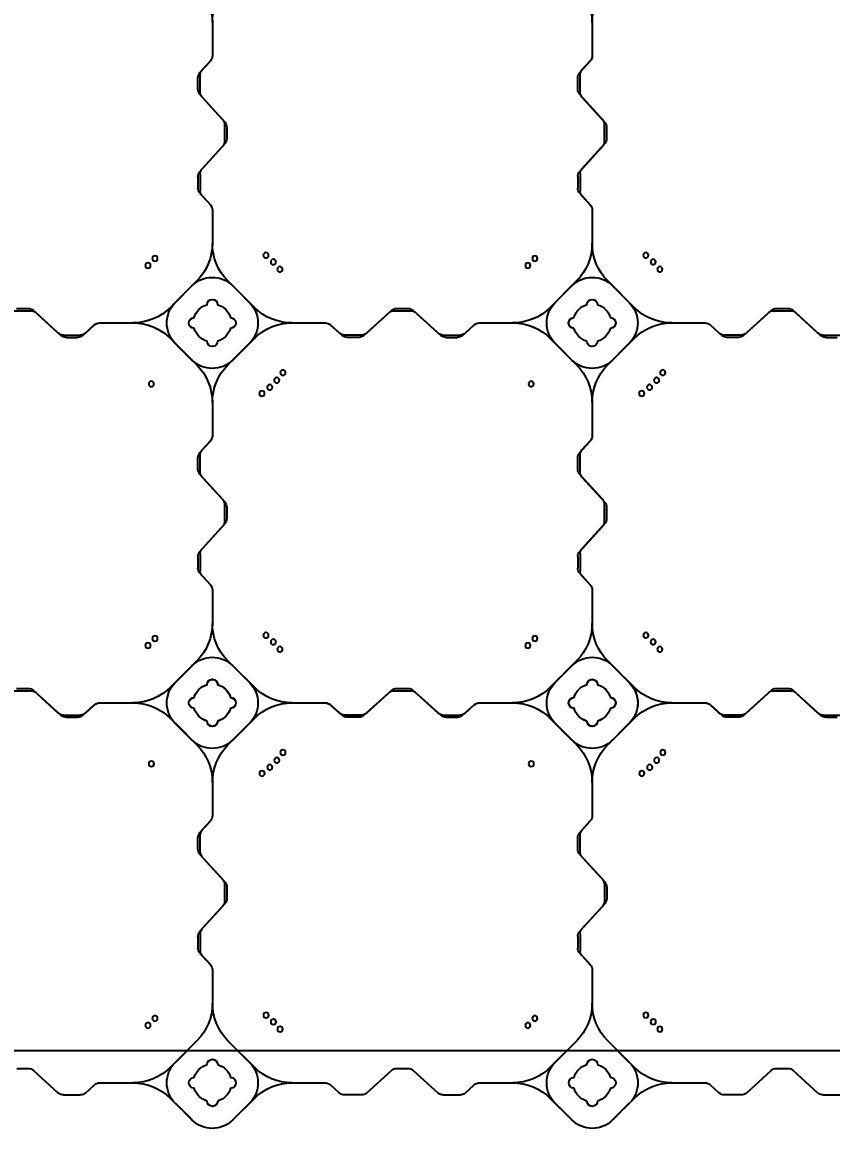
# Model space of a CAD drawing. Header units: millimetres. Extents: x -1612139 to -1260738, y 1141106 to 1536160.
# Drawn here: x -1328269 to -1327204, y 1253728 to 1255207 of the extents above; entities that cross this region are included whole.
import ezdxf

# ---------------------------------------------------------------- set-up
doc = ezdxf.new("R2010")
doc.units = ezdxf.units.MM
doc.header["$LTSCALE"] = 10
doc.layers.get('0').update_dxf_attribs({"linetype": 'CONTINUOUS'})
doc.layers.get('DEFPOINTS').update_dxf_attribs({"linetype": 'CONTINUOUS'})
doc.layers.add('W-FLOAT_BOWL浮筒', color=253, linetype='CONTINUOUS')
doc.styles.add('STANDARD_T3', font='simplex.shx', dxfattribs={"width": 0.7, "bigfont": 'gbcbig.shx'})
doc.dimstyles.new('W&&200', dxfattribs={"dimtxt": 700, "dimasz": 200, "dimexe": 500, "dimexo": 600, "dimgap": 200, "dimtad": 1, "dimdec": 0, "dimzin": 0, "dimdsep": 46, "dimtxsty": 'STANDARD_T3', "dimcen": 0.09, "dimclrd": 1, "dimclre": 1, "dimclrt": 7, "dimazin": 2, "dimtfac": 1, "dimtdec": 0, "dimtix": 1, "dimtmove": 2, "dimatfit": 3, "dimfxl": 100, "dimtolj": 1, "dimtzin": 0, "dimarcsym": 0})

# ---------------------------------------------------------------- blocks, each defined once
blk = doc.blocks.new('蓝色')
at = {"layer": 'W-FLOAT_BOWL浮筒', "color": 5}
for p, q in [((4979.5, 1549.2), (4951.2, 1520.9)), ((4957.5, 1527.3), (4979.4, 1549.2)), ((5033.2, 1549.2), (5055.2, 1527.3)), ((5033.2, 1549.2), (5061.5, 1520.9)), ((5479.5, 1549.2), (5451.2, 1520.9)), ((5457.5, 1527.3), (5479.4, 1549.2)), ((5533.2, 1549.2), (5555.2, 1527.3)), ((5533.2, 1549.2), (5561.5, 1520.9)), ((4803.5, 1513.8), (4770.7, 1484)), ((4810.2, 1516.4), (4832.5, 1516.4)), ((4839.2, 1513.8), (4851.1, 1503)), ((5173.5, 1513.8), (5161.6, 1503)), ((5202.5, 1516.4), (5180.2, 1516.4)), ((5209.2, 1513.8), (5242, 1484)), ((5303.5, 1513.8), (5270.7, 1484)), ((5310.2, 1516.4), (5332.5, 1516.4)), ((5339.2, 1513.8), (5351.1, 1503)), ((5673.5, 1513.8), (5661.6, 1503)), ((5702.5, 1516.4), (5680.2, 1516.4)), ((5709.2, 1513.8), (5742, 1484)), ((5803.5, 1513.8), (5770.7, 1484)), ((5810.2, 1516.4), (5832.5, 1516.4)), ((4857.8, 1500.4), (4901.6, 1500.4)), ((5110.9, 1500.4), (5154.9, 1500.4)), ((5357.8, 1500.4), (5401.6, 1500.4)), ((5610.9, 1500.4), (5654.9, 1500.4)), ((4748.7, 1481.4), (4764, 1481.4)), ((4985.8, 1445.1), (4951.1, 1479.9)), ((5026.8, 1445.1), (5061.6, 1479.9)), ((5248.7, 1481.4), (5264, 1481.4)), ((5485.8, 1445.1), (5451.1, 1479.9)), ((5526.8, 1445.1), (5561.6, 1479.9)), ((5748.7, 1481.4), (5764, 1481.4)), ((4957.5, 1473.5), (4985.8, 1445.2)), ((5055.2, 1473.5), (5026.8, 1445.2)), ((5457.5, 1473.5), (5485.8, 1445.2)), ((5555.2, 1473.5), (5526.8, 1445.2)), ((5006.3, 1351.6), (5006.3, 1395.8)), ((5006.3, 1351.8), (5006.3, 1395.8)), ((5506.3, 1351.6), (5506.3, 1395.8)), ((5506.3, 1351.8), (5506.3, 1395.8)), ((4989.9, 1329.7), (5003.7, 1344.9)), ((4992.9, 1333.2), (5003.7, 1345.1)), ((5489.9, 1329.7), (5503.7, 1344.9)), ((5492.9, 1333.2), (5503.7, 1345.1)), ((4987.3, 1307.7), (4987.3, 1323)), ((4990.3, 1304.2), (4990.3, 1326.5)), ((5487.3, 1307.7), (5487.3, 1323)), ((5490.3, 1304.2), (5490.3, 1326.5)), ((4989.9, 1301), (5019.7, 1268.2)), ((4992.9, 1297.5), (5022.7, 1264.7)), ((5489.9, 1301), (5519.7, 1268.2)), ((5492.9, 1297.5), (5522.7, 1264.7)), ((5022.3, 1239.2), (5022.3, 1261.5)), ((5025.3, 1242.7), (5025.3, 1258)), ((5522.3, 1239.2), (5522.3, 1261.5)), ((5525.3, 1242.7), (5525.3, 1258)), ((4989.9, 1199.7), (5019.7, 1232.5)), ((4992.9, 1203.2), (5022.7, 1236)), ((5489.9, 1199.7), (5519.7, 1232.5)), ((5492.9, 1203.2), (5522.7, 1236)), ((4987.3, 1193), (4987.3, 1177.7)), ((4990.3, 1196.5), (4990.3, 1174.2)), ((5487.3, 1193), (5487.3, 1177.7)), ((5490.3, 1196.5), (5490.3, 1174.2)), ((4989.9, 1171), (5003.7, 1155.8)), ((5489.9, 1171), (5503.7, 1155.8)), ((4992.9, 1167.5), (5003.7, 1155.6)), ((5492.9, 1167.5), (5503.7, 1155.6)), ((5006.3, 1105.1), (5006.3, 1149.1)), ((5006.3, 1105.1), (5006.3, 1148.9)), ((5506.3, 1105.1), (5506.3, 1149.1)), ((5506.3, 1105.1), (5506.3, 1148.9)), ((4951.1, 1020.9), (4985.8, 1055.6)), ((4957.5, 1027.2), (4985.8, 1055.5)), ((5061.6, 1020.9), (5026.8, 1055.6)), ((5055.2, 1027.2), (5026.8, 1055.5)), ((5451.1, 1020.9), (5485.8, 1055.6)), ((5457.5, 1027.2), (5485.8, 1055.5)), ((5561.6, 1020.9), (5526.8, 1055.6)), ((5555.2, 1027.2), (5526.8, 1055.5)), ((4979.5, 1049.2), (4951.2, 1020.9)), ((4957.5, 1027.3), (4979.4, 1049.2)), ((5033.2, 1049.2), (5055.2, 1027.3)), ((5033.2, 1049.2), (5061.5, 1020.9)), ((5479.5, 1049.2), (5451.2, 1020.9)), ((5457.5, 1027.3), (5479.4, 1049.2)), ((5533.2, 1049.2), (5555.2, 1027.3)), ((5533.2, 1049.2), (5561.5, 1020.9)), ((4803.5, 1013.8), (4770.7, 984)), ((4807, 1016.8), (4774.2, 987)), ((4810.2, 1016.4), (4832.5, 1016.4)), ((4813.7, 1019.4), (4829, 1019.4)), ((4835.7, 1016.8), (4850.9, 1003)), ((4839.2, 1013.8), (4851.1, 1003)), ((5173.5, 1013.8), (5161.6, 1003)), ((5177, 1016.8), (5161.8, 1003)), ((5202.5, 1016.4), (5180.2, 1016.4)), ((5199, 1019.4), (5183.7, 1019.4)), ((5205.7, 1016.8), (5238.5, 987)), ((5209.2, 1013.8), (5242, 984)), ((5303.5, 1013.8), (5270.7, 984)), ((5307, 1016.8), (5274.2, 987)), ((5310.2, 1016.4), (5332.5, 1016.4)), ((5313.7, 1019.4), (5329, 1019.4)), ((5335.7, 1016.8), (5350.9, 1003)), ((5339.2, 1013.8), (5351.1, 1003)), ((5673.5, 1013.8), (5661.6, 1003)), ((5677, 1016.8), (5661.8, 1003)), ((5702.5, 1016.4), (5680.2, 1016.4)), ((5699, 1019.4), (5683.7, 1019.4)), ((5705.7, 1016.8), (5738.5, 987)), ((5709.2, 1013.8), (5742, 984)), ((5803.5, 1013.8), (5770.7, 984)), ((5807, 1016.8), (5774.2, 987)), ((5810.2, 1016.4), (5832.5, 1016.4)), ((5813.7, 1019.4), (5829, 1019.4)), ((4857.6, 1000.4), (4901.6, 1000.4)), ((4857.8, 1000.4), (4901.6, 1000.4)), ((5110.9, 1000.4), (5154.9, 1000.4)), ((5110.9, 1000.4), (5155.1, 1000.4)), ((5357.6, 1000.4), (5401.6, 1000.4)), ((5357.8, 1000.4), (5401.6, 1000.4)), ((5610.9, 1000.4), (5654.9, 1000.4)), ((5610.9, 1000.4), (5655.1, 1000.4)), ((4745.2, 984.4), (4767.5, 984.4)), ((4748.7, 981.4), (4764, 981.4)), ((4985.8, 945.1), (4951.1, 979.9)), ((4979.5, 951.6), (4951.2, 979.9)), ((5026.8, 945.1), (5061.6, 979.9)), ((5033.2, 951.6), (5061.5, 979.9)), ((5245.2, 984.4), (5267.5, 984.4)), ((5248.7, 981.4), (5264, 981.4)), ((5485.8, 945.1), (5451.1, 979.9)), ((5479.5, 951.6), (5451.2, 979.9)), ((5526.8, 945.1), (5561.6, 979.9)), ((5533.2, 951.6), (5561.5, 979.9)), ((5745.2, 984.4), (5767.5, 984.4)), ((5748.7, 981.4), (5764, 981.4)), ((4957.5, 973.5), (4985.8, 945.2)), ((4979.4, 951.6), (4957.5, 973.5)), ((5055.2, 973.5), (5026.8, 945.2)), ((5055.2, 973.5), (5033.2, 951.6)), ((5457.5, 973.5), (5485.8, 945.2)), ((5479.4, 951.6), (5457.5, 973.5)), ((5555.2, 973.5), (5526.8, 945.2)), ((5555.2, 973.5), (5533.2, 951.6)), ((5006.3, 851.6), (5006.3, 895.8)), ((5006.3, 851.8), (5006.3, 895.8)), ((5506.3, 851.6), (5506.3, 895.8)), ((5506.3, 851.8), (5506.3, 895.8)), ((4989.9, 829.7), (5003.7, 844.9)), ((4992.9, 833.2), (5003.7, 845.1)), ((5489.9, 829.7), (5503.7, 844.9)), ((5492.9, 833.2), (5503.7, 845.1)), ((4987.3, 807.7), (4987.3, 823)), ((4990.3, 804.2), (4990.3, 826.5)), ((5487.3, 807.7), (5487.3, 823)), ((5490.3, 804.2), (5490.3, 826.5)), ((4989.9, 801), (5019.7, 768.2)), ((5489.9, 801), (5519.7, 768.2)), ((4992.9, 797.5), (5022.7, 764.7)), ((5492.9, 797.5), (5522.7, 764.7)), ((5022.3, 739.2), (5022.3, 761.5)), ((5025.3, 742.7), (5025.3, 758)), ((5522.3, 739.2), (5522.3, 761.5)), ((5525.3, 742.7), (5525.3, 758)), ((4989.9, 699.7), (5019.7, 732.5)), ((4992.9, 703.2), (5022.7, 736)), ((5489.9, 699.7), (5519.7, 732.5)), ((5492.9, 703.2), (5522.7, 736)), ((4990.3, 696.5), (4990.3, 674.2)), ((5490.3, 696.5), (5490.3, 674.2)), ((4987.3, 693), (4987.3, 677.7)), ((5487.3, 693), (5487.3, 677.7)), ((4989.9, 671), (5003.7, 655.8)), ((4992.9, 667.5), (5003.7, 655.6)), ((5489.9, 671), (5503.7, 655.8)), ((5492.9, 667.5), (5503.7, 655.6)), ((5006.3, 605.1), (5006.3, 649.1)), ((5006.3, 605.1), (5006.3, 648.9)), ((5506.3, 605.1), (5506.3, 649.1)), ((5506.3, 605.1), (5506.3, 648.9))]:
    blk.add_line(p, q, dxfattribs=at)
for centre in [(4921.6, 1424.8), (5086.6, 1420.1), (5095.3, 1429.8), (5421.6, 1424.8), (5586.6, 1420.1), (5595.3, 1429.8), (4930.8, 1415.6), (5076.9, 1411.4), (5430.8, 1415.6), (5576.9, 1411.4), (5071.6, 1093.3), (5571.6, 1093.3), (4926, 1080.7), (5081.9, 1085.1), (5426, 1080.7), (5581.9, 1085.1), (5091.1, 1075.9), (5099.2, 1065.7), (5591.1, 1075.9), (5599.2, 1065.7), (5095.3, 929.8), (5595.3, 929.8), (4921.6, 924.8), (4930.8, 915.6), (5086.6, 920.1), (5421.6, 924.8), (5430.8, 915.6), (5586.6, 920.1), (5076.9, 911.4), (5576.9, 911.4)]:
    blk.add_circle(centre, 3.5, dxfattribs=at)
for centre, radius, start, end in [((5006.3, 1522.3), 38, 45, 135), ((5006.4, 1522.3), 38, 45, 135), ((5506.3, 1522.3), 38, 45, 135), ((5506.4, 1522.3), 38, 45, 135), ((4984.4, 1500.4), 38, 135, 225), ((5006.3, 1500.4), 25, 106.2602, 163.7398), ((5006.3, 1500.4), 25, 106.2602, 163.7398), ((5006.3, 1524.4), 7, 0, 180), ((5006.3, 1524.4), 7, 0, 180), ((5006.3, 1500.4), 25, 16.2602, 73.7398), ((5006.3, 1500.4), 25, 16.2602, 73.7398), ((5028.3, 1500.4), 38, 315, 45), ((5484.4, 1500.4), 38, 135, 225), ((5506.3, 1500.4), 25, 106.2602, 163.7398), ((5506.3, 1500.4), 25, 106.2602, 163.7398), ((5506.3, 1524.4), 7, 0, 180), ((5506.3, 1524.4), 7, 0, 180), ((5506.3, 1500.4), 25, 16.2602, 73.7398), ((5506.3, 1500.4), 25, 16.2602, 73.7398), ((5528.3, 1500.4), 38, 315, 45), ((4810.2, 1506.4), 10, 90, 132.2737), ((4832.5, 1506.4), 10, 47.7263, 90), ((4901.7, 1570.4), 70, 270, 315), ((5111, 1570.4), 70, 225, 270), ((5180.2, 1506.4), 10, 90, 132.2737), ((5202.5, 1506.4), 10, 47.7263, 90), ((5310.2, 1506.4), 10, 90, 132.2737), ((5332.5, 1506.4), 10, 47.7263, 90), ((5401.7, 1570.4), 70, 270, 315), ((5611, 1570.4), 70, 225, 270), ((5680.2, 1506.4), 10, 90, 132.2737), ((5702.5, 1506.4), 10, 47.7263, 90), ((5810.2, 1506.4), 10, 90, 132.2737), ((4857.8, 1510.4), 10, 227.7263, 270), ((4901.6, 1430.4), 70, 45, 90), ((4982.3, 1500.4), 7, 90, 270), ((4982.3, 1500.4), 7, 90, 270), ((5030.3, 1500.4), 7, 270, 90), ((5030.3, 1500.4), 7, 270, 90), ((5111.1, 1430.4), 70, 90, 135), ((5154.9, 1510.4), 10, 270, 312.2737), ((5357.8, 1510.4), 10, 227.7263, 270), ((5401.6, 1430.4), 70, 45, 90), ((5482.3, 1500.4), 7, 90, 270), ((5482.3, 1500.4), 7, 90, 270), ((5530.3, 1500.4), 7, 270, 90), ((5530.3, 1500.4), 7, 270, 90), ((5611.1, 1430.4), 70, 90, 135), ((5654.9, 1510.4), 10, 270, 312.2737), ((4764, 1491.4), 10, 270, 312.2737), ((5006.3, 1500.4), 25, 196.2602, 253.7398), ((5006.3, 1500.4), 25, 196.2602, 253.7398), ((5006.3, 1500.4), 25, 286.2602, 343.7398), ((5006.3, 1500.4), 25, 286.2602, 343.7398), ((5248.7, 1491.4), 10, 227.7263, 270), ((5264, 1491.4), 10, 270, 312.2737), ((5506.3, 1500.4), 25, 196.2602, 253.7398), ((5506.3, 1500.4), 25, 196.2602, 253.7398), ((5506.3, 1500.4), 25, 286.2602, 343.7398), ((5506.3, 1500.4), 25, 286.2602, 343.7398), ((5748.7, 1491.4), 10, 227.7263, 270), ((5764, 1491.4), 10, 270, 312.2737), ((5006.3, 1476.4), 7, 180, 0), ((5006.3, 1476.4), 7, 180, 0), ((5506.3, 1476.4), 7, 180, 0), ((5506.3, 1476.4), 7, 180, 0), ((4936.3, 1395.7), 70, 0, 45), ((4936.3, 1395.7), 70, 0, 45), ((5076.3, 1395.7), 70, 135, 180), ((5076.3, 1395.7), 70, 135, 180), ((5436.3, 1395.7), 70, 0, 45), ((5436.3, 1395.7), 70, 0, 45), ((5576.3, 1395.7), 70, 135, 180), ((5576.3, 1395.7), 70, 135, 180), ((4996.3, 1351.8), 10, 317.7263, 0), ((4996.3, 1351.6), 10, 317.7263, 0), ((5496.3, 1351.8), 10, 317.7263, 0), ((5496.3, 1351.6), 10, 317.7263, 0), ((5000.3, 1326.5), 10, 137.7263, 180), ((5500.3, 1326.5), 10, 137.7263, 180), ((4997.3, 1323), 10, 137.7263, 180), ((5497.3, 1323), 10, 137.7263, 180), ((4997.3, 1307.7), 10, 180, 222.2737), ((5000.3, 1304.2), 10, 180, 222.2737), ((5497.3, 1307.7), 10, 180, 222.2737), ((5500.3, 1304.2), 10, 180, 222.2737), ((5012.3, 1261.5), 10, 0, 42.2737), ((5015.3, 1258), 10, 0, 42.2737), ((5512.3, 1261.5), 10, 0, 42.2737), ((5515.3, 1258), 10, 0, 42.2737), ((5015.3, 1242.7), 10, 317.7263, 0), ((5515.3, 1242.7), 10, 317.7263, 0), ((5012.3, 1239.2), 10, 317.7263, 0), ((5512.3, 1239.2), 10, 317.7263, 0), ((4997.3, 1193), 10, 137.7263, 180), ((5000.3, 1196.5), 10, 137.7263, 180), ((5497.3, 1193), 10, 137.7263, 180), ((5500.3, 1196.5), 10, 137.7263, 180), ((4997.3, 1177.7), 10, 180, 222.2737), ((5000.3, 1174.2), 10, 180, 222.2737), ((5497.3, 1177.7), 10, 180, 222.2737), ((5500.3, 1174.2), 10, 180, 222.2737), ((4996.3, 1149.1), 10, 0, 42.2737), ((4996.3, 1148.9), 10, 0, 42.2737), ((5496.3, 1149.1), 10, 0, 42.2737), ((5496.3, 1148.9), 10, 0, 42.2737), ((4936.3, 1105.1), 70, 315, 0), ((4936.3, 1105), 70, 315, 0), ((5076.3, 1105.1), 70, 180, 225), ((5076.3, 1105), 70, 180, 225), ((5436.3, 1105.1), 70, 315, 0), ((5436.3, 1105), 70, 315, 0), ((5576.3, 1105.1), 70, 180, 225), ((5576.3, 1105), 70, 180, 225), ((5006.3, 1022.3), 38, 45, 135), ((5006.4, 1022.3), 38, 45, 135), ((5506.3, 1022.3), 38, 45, 135), ((5506.4, 1022.3), 38, 45, 135), ((4901.6, 1070.4), 70, 270, 315), ((4901.7, 1070.4), 70, 270, 315), ((4984.4, 1000.4), 38, 135, 225), ((4984.4, 1000.3), 38, 135, 225), ((5006.3, 1000.4), 25, 106.2602, 163.7398), ((5006.3, 1000.4), 25, 106.2602, 163.7398), ((5006.3, 1000.4), 25, 106.2602, 163.7398), ((5006.3, 1000.4), 25, 106.2602, 163.7398), ((5006.3, 1024.4), 7, 0, 180), ((5006.3, 1024.4), 7, 0, 180), ((5006.3, 1024.4), 7, 0, 180), ((5006.3, 1024.4), 7, 0, 180), ((5006.3, 1000.4), 25, 16.2602, 73.7398), ((5006.3, 1000.4), 25, 16.2602, 73.7398), ((5006.3, 1000.4), 25, 16.2602, 73.7398), ((5006.3, 1000.4), 25, 16.2602, 73.7398), ((5028.3, 1000.4), 38, 315, 45), ((5028.3, 1000.3), 38, 315, 45), ((5111, 1070.4), 70, 225, 270), ((5111.1, 1070.4), 70, 225, 270), ((5401.6, 1070.4), 70, 270, 315), ((5401.7, 1070.4), 70, 270, 315), ((5484.4, 1000.4), 38, 135, 225), ((5484.4, 1000.3), 38, 135, 225), ((5506.3, 1000.4), 25, 106.2602, 163.7398), ((5506.3, 1000.4), 25, 106.2602, 163.7398), ((5506.3, 1000.4), 25, 106.2602, 163.7398), ((5506.3, 1000.4), 25, 106.2602, 163.7398), ((5506.3, 1024.4), 7, 0, 180), ((5506.3, 1024.4), 7, 0, 180), ((5506.3, 1024.4), 7, 0, 180), ((5506.3, 1024.4), 7, 0, 180), ((5506.3, 1000.4), 25, 16.2602, 73.7398), ((5506.3, 1000.4), 25, 16.2602, 73.7398), ((5506.3, 1000.4), 25, 16.2602, 73.7398), ((5506.3, 1000.4), 25, 16.2602, 73.7398), ((5528.3, 1000.4), 38, 315, 45), ((5528.3, 1000.3), 38, 315, 45), ((5611, 1070.4), 70, 225, 270), ((5611.1, 1070.4), 70, 225, 270), ((4810.2, 1006.4), 10, 90, 132.2737), ((4813.7, 1009.4), 10, 90, 132.2737), ((4829, 1009.4), 10, 47.7263, 90), ((4832.5, 1006.4), 10, 47.7263, 90), ((4982.3, 1000.4), 7, 90, 270), ((4982.3, 1000.4), 7, 90, 270), ((4982.3, 1000.4), 7, 90, 270), ((4982.3, 1000.4), 7, 90, 270), ((5030.3, 1000.4), 7, 270, 90), ((5030.3, 1000.4), 7, 270, 90), ((5030.3, 1000.4), 7, 270, 90), ((5030.3, 1000.4), 7, 270, 90), ((5180.2, 1006.4), 10, 90, 132.2737), ((5183.7, 1009.4), 10, 90, 132.2737), ((5199, 1009.4), 10, 47.7263, 90), ((5202.5, 1006.4), 10, 47.7263, 90), ((5310.2, 1006.4), 10, 90, 132.2737), ((5313.7, 1009.4), 10, 90, 132.2737), ((5329, 1009.4), 10, 47.7263, 90), ((5332.5, 1006.4), 10, 47.7263, 90), ((5482.3, 1000.4), 7, 90, 270), ((5482.3, 1000.4), 7, 90, 270), ((5482.3, 1000.4), 7, 90, 270), ((5482.3, 1000.4), 7, 90, 270), ((5530.3, 1000.4), 7, 270, 90), ((5530.3, 1000.4), 7, 270, 90), ((5530.3, 1000.4), 7, 270, 90), ((5530.3, 1000.4), 7, 270, 90), ((5680.2, 1006.4), 10, 90, 132.2737), ((5683.7, 1009.4), 10, 90, 132.2737), ((5699, 1009.4), 10, 47.7263, 90), ((5702.5, 1006.4), 10, 47.7263, 90), ((5810.2, 1006.4), 10, 90, 132.2737), ((5813.7, 1009.4), 10, 90, 132.2737), ((4857.6, 1010.4), 10, 227.7263, 270), ((4857.8, 1010.4), 10, 227.7263, 270), ((4901.6, 930.4), 70, 45, 90), ((4901.7, 930.4), 70, 45, 90), ((5006.3, 1000.4), 25, 196.2602, 253.7398), ((5006.3, 1000.4), 25, 196.2602, 253.7398), ((5006.3, 1000.4), 25, 196.2602, 253.7398), ((5006.3, 1000.4), 25, 196.2602, 253.7398), ((5006.3, 1000.4), 25, 286.2602, 343.7398), ((5006.3, 1000.4), 25, 286.2602, 343.7398), ((5006.3, 1000.4), 25, 286.2602, 343.7398), ((5006.3, 1000.4), 25, 286.2602, 343.7398), ((5111, 930.4), 70, 90, 135), ((5111.1, 930.4), 70, 90, 135), ((5154.9, 1010.4), 10, 270, 312.2737), ((5155.1, 1010.4), 10, 270, 312.2737), ((5357.6, 1010.4), 10, 227.7263, 270), ((5357.8, 1010.4), 10, 227.7263, 270), ((5401.6, 930.4), 70, 45, 90), ((5401.7, 930.4), 70, 45, 90), ((5506.3, 1000.4), 25, 196.2602, 253.7398), ((5506.3, 1000.4), 25, 196.2602, 253.7398), ((5506.3, 1000.4), 25, 196.2602, 253.7398), ((5506.3, 1000.4), 25, 196.2602, 253.7398), ((5506.3, 1000.4), 25, 286.2602, 343.7398), ((5506.3, 1000.4), 25, 286.2602, 343.7398), ((5506.3, 1000.4), 25, 286.2602, 343.7398), ((5506.3, 1000.4), 25, 286.2602, 343.7398), ((5611, 930.4), 70, 90, 135), ((5611.1, 930.4), 70, 90, 135), ((5654.9, 1010.4), 10, 270, 312.2737), ((5655.1, 1010.4), 10, 270, 312.2737), ((4764, 991.4), 10, 270, 312.2737), ((4767.5, 994.4), 10, 270, 312.2737), ((5006.3, 976.4), 7, 180, 0), ((5006.3, 976.4), 7, 180, 0), ((5006.3, 976.4), 7, 180, 0), ((5006.3, 976.4), 7, 180, 0), ((5245.2, 994.4), 10, 227.7263, 270), ((5248.7, 991.4), 10, 227.7263, 270), ((5264, 991.4), 10, 270, 312.2737), ((5267.5, 994.4), 10, 270, 312.2737), ((5506.3, 976.4), 7, 180, 0), ((5506.3, 976.4), 7, 180, 0), ((5506.3, 976.4), 7, 180, 0), ((5506.3, 976.4), 7, 180, 0), ((5745.2, 994.4), 10, 227.7263, 270), ((5748.7, 991.4), 10, 227.7263, 270), ((5764, 991.4), 10, 270, 312.2737), ((5767.5, 994.4), 10, 270, 312.2737), ((5006.3, 978.4), 38, 225, 315), ((5006.4, 978.4), 38, 225, 315), ((5506.3, 978.4), 38, 225, 315), ((5506.4, 978.4), 38, 225, 315), ((4936.3, 895.7), 70, 0, 45), ((4936.3, 895.7), 70, 0, 45), ((5076.3, 895.7), 70, 135, 180), ((5076.3, 895.7), 70, 135, 180), ((5436.3, 895.7), 70, 0, 45), ((5436.3, 895.7), 70, 0, 45), ((5576.3, 895.7), 70, 135, 180), ((5576.3, 895.7), 70, 135, 180), ((4996.3, 851.8), 10, 317.7263, 0), ((4996.3, 851.6), 10, 317.7263, 0), ((5496.3, 851.8), 10, 317.7263, 0), ((5496.3, 851.6), 10, 317.7263, 0), ((4997.3, 823), 10, 137.7263, 180), ((5000.3, 826.5), 10, 137.7263, 180), ((5497.3, 823), 10, 137.7263, 180), ((5500.3, 826.5), 10, 137.7263, 180), ((4997.3, 807.7), 10, 180, 222.2737), ((5000.3, 804.2), 10, 180, 222.2737), ((5497.3, 807.7), 10, 180, 222.2737), ((5500.3, 804.2), 10, 180, 222.2737), ((5012.3, 761.5), 10, 0, 42.2737), ((5015.3, 758), 10, 0, 42.2737), ((5512.3, 761.5), 10, 0, 42.2737), ((5515.3, 758), 10, 0, 42.2737), ((5015.3, 742.7), 10, 317.7263, 0), ((5515.3, 742.7), 10, 317.7263, 0), ((5012.3, 739.2), 10, 317.7263, 0), ((5512.3, 739.2), 10, 317.7263, 0), ((4997.3, 693), 10, 137.7263, 180), ((5000.3, 696.5), 10, 137.7263, 180), ((5497.3, 693), 10, 137.7263, 180), ((5500.3, 696.5), 10, 137.7263, 180), ((4997.3, 677.7), 10, 180, 222.2737), ((5000.3, 674.2), 10, 180, 222.2737), ((5497.3, 677.7), 10, 180, 222.2737), ((5500.3, 674.2), 10, 180, 222.2737), ((4996.3, 649.1), 10, 0, 42.2737), ((4996.3, 648.9), 10, 0, 42.2737), ((5496.3, 649.1), 10, 0, 42.2737), ((5496.3, 648.9), 10, 0, 42.2737), ((4936.3, 605.1), 70, 315, 0), ((5076.3, 605.1), 70, 180, 225), ((5436.3, 605.1), 70, 315, 0), ((5576.3, 605.1), 70, 180, 225)]:
    blk.add_arc(centre, radius, start, end, dxfattribs=at)
blk = doc.blocks.new('橙色')
at = {"layer": 'W-FLOAT_BOWL浮筒', "color": 30}
for p, q in [((5473.2, 2548.8), (5444.8, 2520.5)), ((5451.2, 2526.9), (5473.1, 2548.8)), ((5526.8, 2548.8), (5555.2, 2520.5)), ((5526.9, 2548.8), (5548.8, 2526.9)), ((5973.2, 2548.8), (5944.8, 2520.5)), ((5951.2, 2526.9), (5973.1, 2548.8)), ((6026.8, 2548.8), (6055.2, 2520.5)), ((6026.9, 2548.8), (6048.8, 2526.9)), ((5303.9, 2516), (5326.1, 2516)), ((5696.1, 2516), (5673.9, 2516)), ((5803.9, 2516), (5826.1, 2516)), ((6196.1, 2516), (6173.9, 2516)), ((6303.9, 2516), (6326.1, 2516)), ((5297.1, 2513.4), (5264.4, 2483.6)), ((5332.9, 2513.4), (5344.7, 2502.6)), ((5351.5, 2500), (5395.3, 2500)), ((5604.6, 2500), (5648.5, 2500)), ((5667.1, 2513.4), (5655.3, 2502.6)), ((5702.9, 2513.4), (5735.6, 2483.6)), ((5797.1, 2513.4), (5764.4, 2483.6)), ((5832.9, 2513.4), (5844.7, 2502.6)), ((5851.5, 2500), (5895.3, 2500)), ((6104.6, 2500), (6148.5, 2500)), ((6167.1, 2513.4), (6155.3, 2502.6)), ((6202.9, 2513.4), (6235.6, 2483.6)), ((6297.1, 2513.4), (6264.4, 2483.6)), ((5242.4, 2481), (5257.6, 2481)), ((5479.5, 2444.8), (5444.8, 2479.5)), ((5451.2, 2473.2), (5479.5, 2444.8)), ((5520.5, 2444.8), (5555.2, 2479.5)), ((5548.8, 2473.2), (5520.5, 2444.8)), ((5742.4, 2481), (5757.6, 2481)), ((5979.5, 2444.8), (5944.8, 2479.5)), ((5951.2, 2473.2), (5979.5, 2444.8)), ((6020.5, 2444.8), (6055.2, 2479.5)), ((6048.8, 2473.2), (6020.5, 2444.8)), ((6242.4, 2481), (6257.6, 2481)), ((5500, 2351.3), (5500, 2395.4)), ((5500, 2351.5), (5500, 2395.4)), ((6000, 2351.3), (6000, 2395.4)), ((6000, 2351.5), (6000, 2395.4)), ((5483.6, 2329.4), (5497.4, 2344.5)), ((5486.6, 2332.9), (5497.4, 2344.7)), ((5983.6, 2329.4), (5997.4, 2344.5)), ((5986.6, 2332.9), (5997.4, 2344.7)), ((5481, 2307.4), (5481, 2322.6)), ((5484, 2303.9), (5484, 2326.1)), ((5981, 2307.4), (5981, 2322.6)), ((5984, 2303.9), (5984, 2326.1)), ((5483.6, 2300.6), (5513.4, 2267.9)), ((5486.6, 2297.1), (5516.4, 2264.4)), ((5983.6, 2300.6), (6013.4, 2267.9)), ((5986.6, 2297.1), (6016.4, 2264.4)), ((5516, 2238.9), (5516, 2261.1)), ((5519, 2242.4), (5519, 2257.6)), ((6016, 2238.9), (6016, 2261.1)), ((6019, 2242.4), (6019, 2257.6)), ((5486.6, 2202.9), (5516.4, 2235.6)), ((5986.6, 2202.9), (6016.4, 2235.6)), ((5483.6, 2199.4), (5513.4, 2232.1)), ((5983.6, 2199.4), (6013.4, 2232.1)), ((5481, 2192.6), (5481, 2177.4)), ((5484, 2196.1), (5484, 2173.9)), ((5981, 2192.6), (5981, 2177.4)), ((5984, 2196.1), (5984, 2173.9)), ((5483.6, 2170.6), (5497.4, 2155.5)), ((5486.6, 2167.1), (5497.4, 2155.3)), ((5983.6, 2170.6), (5997.4, 2155.5)), ((5986.6, 2167.1), (5997.4, 2155.3)), ((5500, 2104.7), (5500, 2148.7)), ((5500, 2104.7), (5500, 2148.5)), ((6000, 2104.7), (6000, 2148.7)), ((6000, 2104.7), (6000, 2148.5)), ((5444.8, 2020.5), (5479.5, 2055.2)), ((5451.2, 2026.8), (5479.5, 2055.2)), ((5548.8, 2026.8), (5520.5, 2055.2)), ((5555.2, 2020.5), (5520.5, 2055.2)), ((5944.8, 2020.5), (5979.5, 2055.2)), ((5951.2, 2026.8), (5979.5, 2055.2)), ((6048.8, 2026.8), (6020.5, 2055.2)), ((6055.2, 2020.5), (6020.5, 2055.2)), ((5300.6, 2016.4), (5267.9, 1986.6)), ((5307.4, 2019), (5322.6, 2019)), ((5329.4, 2016.4), (5344.5, 2002.6)), ((5670.6, 2016.4), (5655.5, 2002.6)), ((5692.6, 2019), (5677.4, 2019)), ((5699.4, 2016.4), (5732.1, 1986.6)), ((5800.6, 2016.4), (5767.9, 1986.6)), ((5807.4, 2019), (5822.6, 2019)), ((5829.4, 2016.4), (5844.5, 2002.6)), ((6170.6, 2016.4), (6155.5, 2002.6)), ((6192.6, 2019), (6177.4, 2019)), ((6199.4, 2016.4), (6232.1, 1986.6)), ((6300.6, 2016.4), (6267.9, 1986.6)), ((6307.4, 2019), (6322.6, 2019)), ((5351.3, 2000), (5395.3, 2000)), ((5604.6, 2000), (5648.7, 2000)), ((5851.3, 2000), (5895.3, 2000)), ((6104.6, 2000), (6148.7, 2000)), ((5238.9, 1984), (5261.1, 1984)), ((5738.9, 1984), (5761.1, 1984)), ((6238.9, 1984), (6261.1, 1984)), ((5473.2, 1951.2), (5444.8, 1979.5)), ((5473.1, 1951.2), (5451.2, 1973.1)), ((5526.8, 1951.2), (5555.2, 1979.5)), ((5548.8, 1973.1), (5526.9, 1951.2)), ((5973.2, 1951.2), (5944.8, 1979.5)), ((5973.1, 1951.2), (5951.2, 1973.1)), ((6026.8, 1951.2), (6055.2, 1979.5)), ((6048.8, 1973.1), (6026.9, 1951.2))]:
    blk.add_line(p, q, dxfattribs=at)
for centre in [(5415.2, 2424.4), (5589, 2429.4), (5915.2, 2424.4), (6089, 2429.4), (5424.4, 2415.2), (5570.6, 2411), (5580.3, 2419.7), (5924.4, 2415.2), (6070.6, 2411), (6080.3, 2419.7), (5565.3, 2092.9), (5575.6, 2084.8), (6065.3, 2092.9), (6075.6, 2084.8), (5419.7, 2080.3), (5584.8, 2075.6), (5919.7, 2080.3), (6084.8, 2075.6), (5592.9, 2065.3), (6092.9, 2065.3)]:
    blk.add_circle(centre, 3.5, dxfattribs=at)
for centre, radius, start, end in [((5500, 2522), 38, 45, 135), ((5500, 2522), 38, 45, 135), ((6000, 2522), 38, 45, 135), ((6000, 2522), 38, 45, 135), ((5500, 2524), 7, 0, 180), ((5500, 2524), 7, 0, 180), ((6000, 2524), 7, 0, 180), ((6000, 2524), 7, 0, 180), ((5303.9, 2506), 10, 90, 132.2737), ((5326.1, 2506), 10, 47.7263, 90), ((5395.3, 2570), 70, 270, 315), ((5478, 2500), 38, 135, 225), ((5500, 2500), 25, 106.2602, 163.7398), ((5500, 2500), 25, 106.2602, 163.7398), ((5500, 2500), 25, 16.2602, 73.7398), ((5500, 2500), 25, 16.2602, 73.7398), ((5522, 2500), 38, 315, 45), ((5604.7, 2570), 70, 225, 270), ((5673.9, 2506), 10, 90, 132.2737), ((5696.1, 2506), 10, 47.7263, 90), ((5803.9, 2506), 10, 90, 132.2737), ((5826.1, 2506), 10, 47.7263, 90), ((5895.3, 2570), 70, 270, 315), ((5978, 2500), 38, 135, 225), ((6000, 2500), 25, 106.2602, 163.7398), ((6000, 2500), 25, 106.2602, 163.7398), ((6000, 2500), 25, 16.2602, 73.7398), ((6000, 2500), 25, 16.2602, 73.7398), ((6022, 2500), 38, 315, 45), ((6104.7, 2570), 70, 225, 270), ((6173.9, 2506), 10, 90, 132.2737), ((6196.1, 2506), 10, 47.7263, 90), ((6303.9, 2506), 10, 90, 132.2737), ((5351.5, 2510), 10, 227.7263, 270), ((5395.3, 2430), 70, 45, 90), ((5476, 2500), 7, 90, 270), ((5476, 2500), 7, 90, 270), ((5524, 2500), 7, 270, 90), ((5524, 2500), 7, 270, 90), ((5604.7, 2430), 70, 90, 135), ((5648.5, 2510), 10, 270, 312.2737), ((5851.5, 2510), 10, 227.7263, 270), ((5895.3, 2430), 70, 45, 90), ((5976, 2500), 7, 90, 270), ((5976, 2500), 7, 90, 270), ((6024, 2500), 7, 270, 90), ((6024, 2500), 7, 270, 90), ((6104.7, 2430), 70, 90, 135), ((6148.5, 2510), 10, 270, 312.2737), ((5500, 2500), 25, 196.2602, 253.7398), ((5500, 2500), 25, 196.2602, 253.7398), ((5500, 2500), 25, 286.2602, 343.7398), ((5500, 2500), 25, 286.2602, 343.7398), ((6000, 2500), 25, 196.2602, 253.7398), ((6000, 2500), 25, 196.2602, 253.7398), ((6000, 2500), 25, 286.2602, 343.7398), ((6000, 2500), 25, 286.2602, 343.7398), ((5257.6, 2491), 10, 270, 312.2737), ((5500, 2476), 7, 180, 0), ((5500, 2476), 7, 180, 0), ((5742.4, 2491), 10, 227.7263, 270), ((5757.6, 2491), 10, 270, 312.2737), ((6000, 2476), 7, 180, 0), ((6000, 2476), 7, 180, 0), ((6242.4, 2491), 10, 227.7263, 270), ((6257.6, 2491), 10, 270, 312.2737), ((5430, 2395.3), 70, 0, 45), ((5430, 2395.3), 70, 0, 45), ((5570, 2395.3), 70, 135, 180), ((5570, 2395.3), 70, 135, 180), ((5930, 2395.3), 70, 0, 45), ((5930, 2395.3), 70, 0, 45), ((6070, 2395.3), 70, 135, 180), ((6070, 2395.3), 70, 135, 180), ((5490, 2351.5), 10, 317.7263, 0), ((5490, 2351.3), 10, 317.7263, 0), ((5990, 2351.5), 10, 317.7263, 0), ((5990, 2351.3), 10, 317.7263, 0), ((5491, 2322.6), 10, 137.7263, 180), ((5494, 2326.1), 10, 137.7263, 180), ((5991, 2322.6), 10, 137.7263, 180), ((5994, 2326.1), 10, 137.7263, 180), ((5491, 2307.4), 10, 180, 222.2737), ((5991, 2307.4), 10, 180, 222.2737), ((5494, 2303.9), 10, 180, 222.2737), ((5994, 2303.9), 10, 180, 222.2737), ((5506, 2261.1), 10, 0, 42.2737), ((5509, 2257.6), 10, 0, 42.2737), ((6006, 2261.1), 10, 0, 42.2737), ((6009, 2257.6), 10, 0, 42.2737), ((5506, 2238.9), 10, 317.7263, 0), ((5509, 2242.4), 10, 317.7263, 0), ((6006, 2238.9), 10, 317.7263, 0), ((6009, 2242.4), 10, 317.7263, 0), ((5491, 2192.6), 10, 137.7263, 180), ((5494, 2196.1), 10, 137.7263, 180), ((5991, 2192.6), 10, 137.7263, 180), ((5994, 2196.1), 10, 137.7263, 180), ((5491, 2177.4), 10, 180, 222.2737), ((5991, 2177.4), 10, 180, 222.2737), ((5494, 2173.9), 10, 180, 222.2737), ((5994, 2173.9), 10, 180, 222.2737), ((5490, 2148.7), 10, 0, 42.2737), ((5490, 2148.5), 10, 0, 42.2737), ((5990, 2148.7), 10, 0, 42.2737), ((5990, 2148.5), 10, 0, 42.2737), ((5430, 2104.7), 70, 315, 0), ((5430, 2104.7), 70, 315, 0), ((5570, 2104.7), 70, 180, 225), ((5570, 2104.7), 70, 180, 225), ((5930, 2104.7), 70, 315, 0), ((5930, 2104.7), 70, 315, 0), ((6070, 2104.7), 70, 180, 225), ((6070, 2104.7), 70, 180, 225), ((5478, 2000), 38, 135, 225), ((5500, 2024), 7, 0, 180), ((5500, 2024), 7, 0, 180), ((5522, 2000), 38, 315, 45), ((5978, 2000), 38, 135, 225), ((6000, 2024), 7, 0, 180), ((6000, 2024), 7, 0, 180), ((6022, 2000), 38, 315, 45), ((5307.4, 2009), 10, 90, 132.2737), ((5322.6, 2009), 10, 47.7263, 90), ((5395.3, 2070), 70, 270, 315), ((5500, 2000), 25, 106.2602, 163.7398), ((5500, 2000), 25, 106.2602, 163.7398), ((5500, 2000), 25, 16.2602, 73.7398), ((5500, 2000), 25, 16.2602, 73.7398), ((5604.7, 2070), 70, 225, 270), ((5677.4, 2009), 10, 90, 132.2737), ((5692.6, 2009), 10, 47.7263, 90), ((5807.4, 2009), 10, 90, 132.2737), ((5822.6, 2009), 10, 47.7263, 90), ((5895.3, 2070), 70, 270, 315), ((6000, 2000), 25, 106.2602, 163.7398), ((6000, 2000), 25, 106.2602, 163.7398), ((6000, 2000), 25, 16.2602, 73.7398), ((6000, 2000), 25, 16.2602, 73.7398), ((6104.7, 2070), 70, 225, 270), ((6177.4, 2009), 10, 90, 132.2737), ((6192.6, 2009), 10, 47.7263, 90), ((6307.4, 2009), 10, 90, 132.2737), ((5351.3, 2010), 10, 227.7263, 270), ((5395.3, 1930), 70, 45, 90), ((5476, 2000), 7, 90, 270), ((5476, 2000), 7, 90, 270), ((5524, 2000), 7, 270, 90), ((5524, 2000), 7, 270, 90), ((5604.7, 1930), 70, 90, 135), ((5648.7, 2010), 10, 270, 312.2737), ((5851.3, 2010), 10, 227.7263, 270), ((5895.3, 1930), 70, 45, 90), ((5976, 2000), 7, 90, 270), ((5976, 2000), 7, 90, 270), ((6024, 2000), 7, 270, 90), ((6024, 2000), 7, 270, 90), ((6104.7, 1930), 70, 90, 135), ((6148.7, 2010), 10, 270, 312.2737), ((5261.1, 1994), 10, 270, 312.2737), ((5500, 2000), 25, 196.2602, 253.7398), ((5500, 2000), 25, 196.2602, 253.7398), ((5500, 2000), 25, 286.2602, 343.7398), ((5500, 2000), 25, 286.2602, 343.7398), ((5738.9, 1994), 10, 227.7263, 270), ((5761.1, 1994), 10, 270, 312.2737), ((6000, 2000), 25, 196.2602, 253.7398), ((6000, 2000), 25, 196.2602, 253.7398), ((6000, 2000), 25, 286.2602, 343.7398), ((6000, 2000), 25, 286.2602, 343.7398), ((6238.9, 1994), 10, 227.7263, 270), ((6261.1, 1994), 10, 270, 312.2737), ((5500, 1976), 7, 180, 0), ((5500, 1976), 7, 180, 0), ((6000, 1976), 7, 180, 0), ((6000, 1976), 7, 180, 0), ((5500, 1978), 38, 225, 315), ((5500, 1978), 38, 225, 315), ((6000, 1978), 38, 225, 315), ((6000, 1978), 38, 225, 315)]:
    blk.add_arc(centre, radius, start, end, dxfattribs=at)
blk = doc.blocks.new('*D183')
at = {"color": 1, "lineweight": -2, "transparency": 16777216}
for p, q in [((-1333518.8, 1271320.9), (-1333518.8, 1271920.9)), ((-1311518.8, 1271320.9), (-1311518.8, 1271920.9)), ((-1333318.8, 1271420.9), (-1311718.8, 1271420.9))]:
    blk.add_line(p, q, dxfattribs=at)
at = {"color": 1, "transparency": 16777216}
for points in [[(-1333318.8, 1271454.3), (-1333318.8, 1271387.6), (-1333518.8, 1271420.9)], [(-1311718.8, 1271454.3), (-1311718.8, 1271387.6), (-1311518.8, 1271420.9)]]:
    blk.add_solid(points, dxfattribs=at)
at = {"layer": 'DEFPOINTS', "color": 0, "transparency": 16777216}
for p in [(-1311518.8, 1271420.9), (-1333518.8, 1256311.5), (-1311518.8, 1253811.5)]:
    blk.add_point(p, dxfattribs=at)
at = {"color": 7, "transparency": 16777216, "insert": (-1321828.2, 1271970.9), "char_height": 700, "attachment_point": 5, "style": 'STANDARD_T3'}
blk.add_mtext('\\A1;22000', dxfattribs=at)

msp = doc.modelspace()

# ---------------------------------------------------------------- linework, layer by layer
msp.add_lwpolyline([(-1339097.9, 1253854.2), (-1274270.1, 1253854.2), (-1274270.1, 1245071.3), (-1339097.9, 1245071.3)], close=True)

# ---------------------------------------------------------------- block references
at = {"xscale": -1, "rotation": 180}
for name, p in [('橙色', (-1333518.8, 1256311.5)), ('蓝色', (-1333025.2, 1255811.8))]:
    msp.add_blockref(name, p, dxfattribs=at)

# ---------------------------------------------------------------- dimensions: what is measured, and where the dimension line sits
dim = msp.add_linear_dim(base=(-1311518.8, 1271420.9), p1=(-1333518.8, 1256311.5), p2=(-1311518.8, 1253811.5), dimstyle='W&&200', override={"dimfxlon": 1})
dim.commit()
dim.dimension.update_dxf_attribs({"geometry": '*D183', "text_midpoint": (-1321828.2, 1271970.9), "dimtype": 160})

doc.saveas('drawing.dxf')
